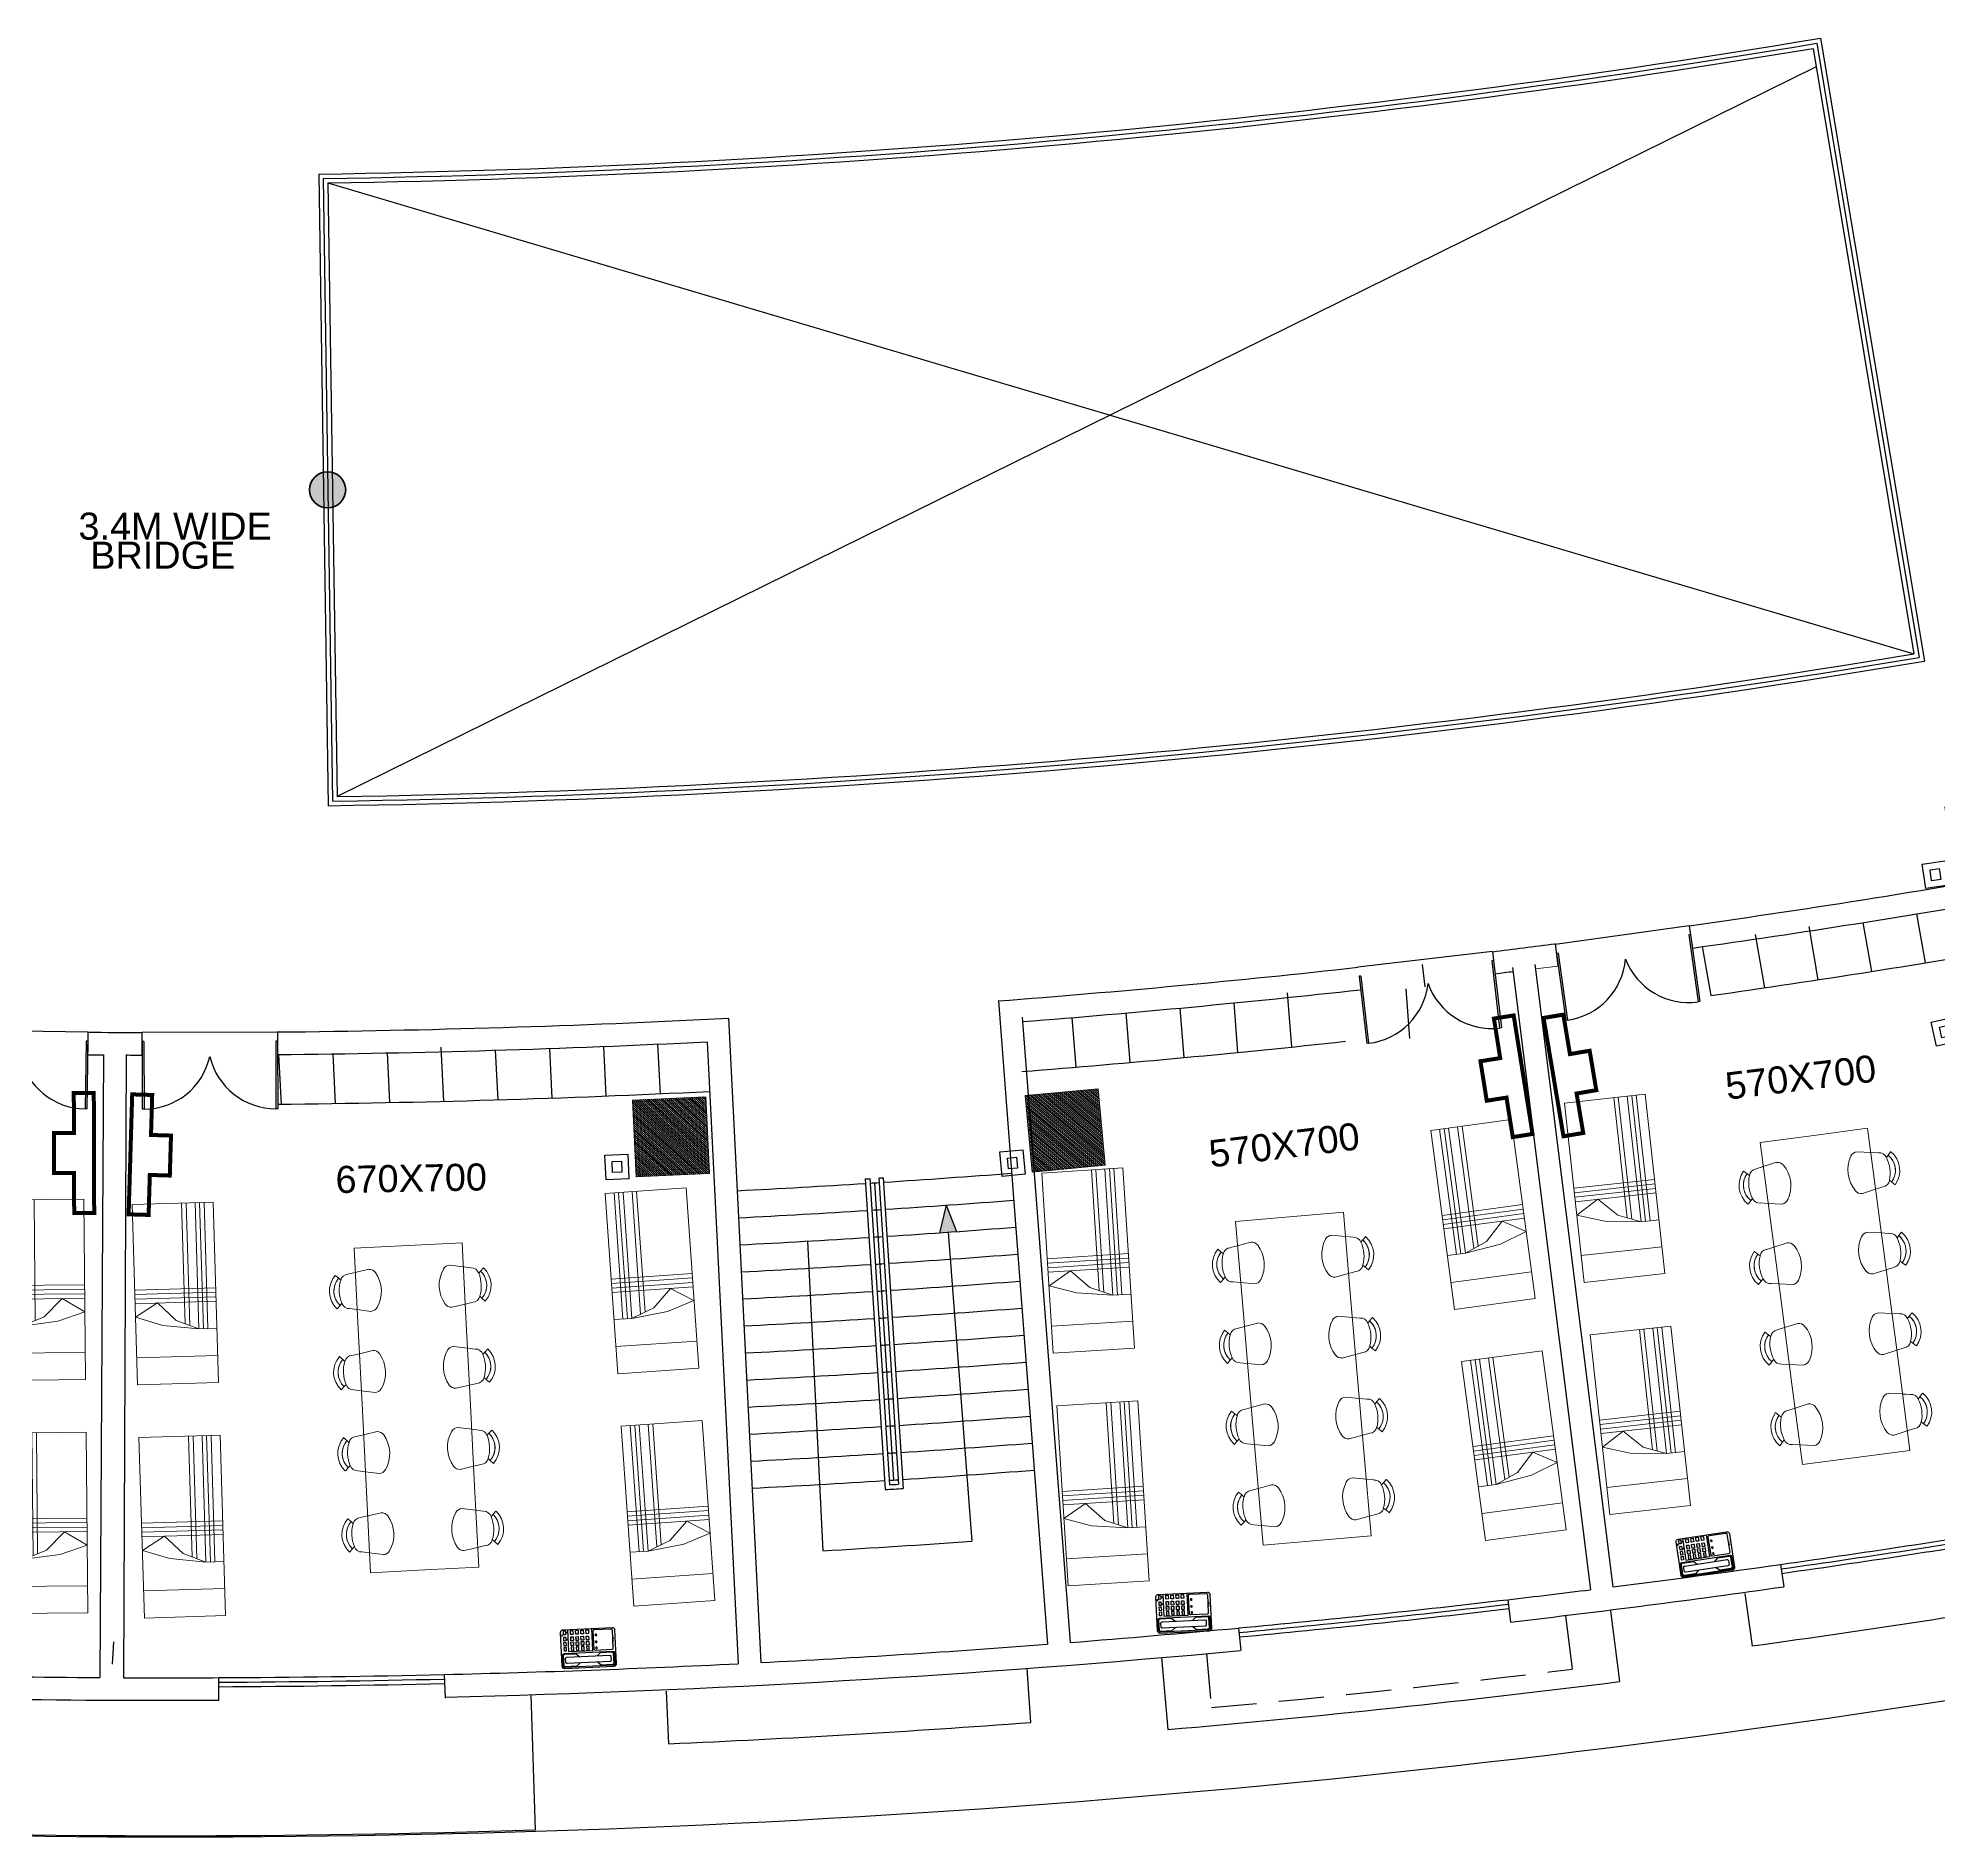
# Model space of a CAD drawing. Header units: inches. Extents: x -221585 to 401252, y -284294 to 332380.
# Drawn here: x 164651 to 166757, y 52248 to 54242 of the extents above; entities that cross this region are included whole.
import ezdxf
from ezdxf.enums import TextEntityAlignment as Align

# ---------------------------------------------------------------- set-up
doc = ezdxf.new("R2010")
doc.units = ezdxf.units.IN
doc.header["$MEASUREMENT"] = 0
doc.linetypes.add('HIDDEN', pattern=[0.375, 0.25, -0.125])
doc.linetypes.add('HIDDEN2', pattern=[0.1875, 0.125, -0.0625])
for name, color, linetype, lineweight in [('A-SEC-TXT', 3, 'Continuous', 0), ('column fa 25', 3, 'Continuous', 35), ('FURN', 56, 'Continuous', 0), ('hatch', 252, 'Continuous', 5), ('text', 72, 'HIDDEN2', 5), ('Wall mount speaker', 2, 'Continuous', 0)]:
    doc.layers.add(name, color=color, linetype=linetype, lineweight=lineweight)
for name, color, linetype in [('A-TEXT', 3, 'Continuous'), ('ELV points', 7, 'Continuous'), ('Power', 7, 'Continuous'), ('TEL', 6, 'Continuous')]:
    doc.layers.add(name, color=color, linetype=linetype)
doc.styles.add('DIM', font='arial.ttf')
doc.styles.get("Standard").update_dxf_attribs({"font": 'arial.ttf'})

# ---------------------------------------------------------------- blocks, each defined once
blk = doc.blocks.new('d2')
at = {"color": 1, "ltscale": 8}
for p, q in [((-332.772, -186.458, 9945.752), (-332.753, -186.454, 9945.752)), ((-332.628, -187.194, 9945.752), (-332.772, -186.458, 9945.752)), ((-332.609, -187.19, 9945.752), (-332.753, -186.454, 9945.752)), ((-332.753, -186.454, 9945.752), (-332.753, -186.454, 9945.732)), ((-332.753, -186.454, 9945.732), (-332.753, -186.454, 9945.732)), ((-334.226, -186.743, 9945.752), (-334.206, -186.739, 9945.752)), ((-334.062, -187.475, 9945.752), (-334.206, -186.739, 9945.752)), ((-334.082, -187.479, 9945.752), (-334.226, -186.743, 9945.752)), ((-334.063, -187.577, 9945.752), (-332.589, -187.288, 9945.752)), ((-332.628, -187.194, 9945.752), (-332.609, -187.19, 9945.752)), ((-334.082, -187.479, 9945.752), (-334.062, -187.475, 9945.752))]:
    blk.add_line(p, q, dxfattribs=at)
for centre, start, end in [((-332.628, -187.194, 9945.752), 101.092, 178.0402), ((-334.062, -187.475, 9945.752), 24.1438, 101.092)]:
    blk.add_arc(centre, 0.75, start, end, dxfattribs=at)
blk = doc.blocks.new('FREGTET')
at = {"layer": 'FURN', "color": 8}
for p, q in [((-154.698, 109.057, -2766.571), (-154.732, 108.979, -2766.571)), ((-154.698, 109.057, -2766.571), (-154.732, 108.979, -2766.571)), ((-154.66, 109.191, -2766.571), (-154.635, 109.149, -2766.571)), ((-154.66, 109.191, -2766.571), (-154.635, 109.149, -2766.571)), ((-154.617, 109.122, -2766.571), (-154.635, 109.149, -2766.571)), ((-154.617, 109.122, -2766.571), (-154.635, 109.149, -2766.571)), ((-154.369, 109.063, -2766.571), (-154.341, 109.079, -2766.571)), ((-154.369, 109.063, -2766.571), (-154.341, 109.079, -2766.571)), ((-154.3, 109.105, -2766.571), (-154.341, 109.079, -2766.571)), ((-154.3, 109.105, -2766.571), (-154.341, 109.079, -2766.571)), ((-154.994, 109.041, -2766.571), (-155.133, 108.458, -2766.571)), ((-154.118, 108.833, -2766.571), (-154.994, 109.041, -2766.571)), ((-154.732, 108.979, -2766.571), (-154.793, 108.838, -2766.571)), ((-154.34, 108.731, -2766.571), (-154.331, 108.884, -2766.571)), ((-154.331, 108.884, -2766.571), (-154.327, 108.968, -2766.571)), ((-154.331, 108.884, -2766.571), (-154.327, 108.968, -2766.571)), ((-153.822, 108.848, -2766.571), (-153.856, 108.771, -2766.571)), ((-153.822, 108.848, -2766.571), (-153.856, 108.771, -2766.571)), ((-153.784, 108.982, -2766.571), (-153.76, 108.941, -2766.571)), ((-153.784, 108.982, -2766.571), (-153.76, 108.941, -2766.571)), ((-153.742, 108.914, -2766.571), (-153.76, 108.941, -2766.571)), ((-153.742, 108.914, -2766.571), (-153.76, 108.941, -2766.571)), ((-153.493, 108.854, -2766.571), (-153.465, 108.871, -2766.571)), ((-153.493, 108.854, -2766.571), (-153.465, 108.871, -2766.571)), ((-153.425, 108.897, -2766.571), (-153.465, 108.871, -2766.571)), ((-153.425, 108.897, -2766.571), (-153.465, 108.871, -2766.571)), ((-153.243, 108.625, -2766.571), (-154.118, 108.833, -2766.571)), ((-153.856, 108.771, -2766.571), (-153.917, 108.63, -2766.571)), ((-153.464, 108.523, -2766.571), (-153.456, 108.676, -2766.571)), ((-153.456, 108.676, -2766.571), (-153.451, 108.76, -2766.571)), ((-153.456, 108.676, -2766.571), (-153.451, 108.76, -2766.571)), ((-152.946, 108.64, -2766.571), (-152.98, 108.563, -2766.571)), ((-152.946, 108.64, -2766.571), (-152.98, 108.563, -2766.571)), ((-152.908, 108.774, -2766.571), (-152.884, 108.732, -2766.571)), ((-152.908, 108.774, -2766.571), (-152.884, 108.732, -2766.571)), ((-152.866, 108.705, -2766.571), (-152.884, 108.732, -2766.571)), ((-152.866, 108.705, -2766.571), (-152.884, 108.732, -2766.571)), ((-152.618, 108.646, -2766.571), (-152.59, 108.663, -2766.571)), ((-152.618, 108.646, -2766.571), (-152.59, 108.663, -2766.571)), ((-152.549, 108.689, -2766.571), (-152.59, 108.663, -2766.571)), ((-152.549, 108.689, -2766.571), (-152.59, 108.663, -2766.571)), ((-155.271, 107.874, -2766.571), (-155.133, 108.458, -2766.571)), ((-152.367, 108.417, -2766.571), (-153.243, 108.625, -2766.571)), ((-152.98, 108.563, -2766.571), (-153.042, 108.422, -2766.571)), ((-152.589, 108.314, -2766.571), (-152.58, 108.468, -2766.571)), ((-152.58, 108.468, -2766.571), (-152.576, 108.552, -2766.571)), ((-152.58, 108.468, -2766.571), (-152.576, 108.552, -2766.571)), ((-152.071, 108.432, -2766.571), (-152.105, 108.355, -2766.571)), ((-152.071, 108.432, -2766.571), (-152.105, 108.354, -2766.571)), ((-152.033, 108.566, -2766.571), (-152.008, 108.524, -2766.571)), ((-152.033, 108.566, -2766.571), (-152.008, 108.524, -2766.571)), ((-151.991, 108.497, -2766.571), (-152.008, 108.524, -2766.571)), ((-151.991, 108.497, -2766.571), (-152.008, 108.524, -2766.571)), ((-151.742, 108.438, -2766.571), (-151.714, 108.454, -2766.571)), ((-151.742, 108.438, -2766.571), (-151.714, 108.454, -2766.571)), ((-151.674, 108.481, -2766.571), (-151.714, 108.454, -2766.571)), ((-151.674, 108.481, -2766.571), (-151.714, 108.454, -2766.571)), ((-151.491, 108.209, -2766.571), (-152.367, 108.417, -2766.571)), ((-152.105, 108.355, -2766.571), (-152.166, 108.214, -2766.571)), ((-151.713, 108.106, -2766.571), (-151.705, 108.259, -2766.571)), ((-151.705, 108.259, -2766.571), (-151.7, 108.344, -2766.571)), ((-151.705, 108.259, -2766.571), (-151.7, 108.344, -2766.571)), ((-151.63, 107.625, -2766.571), (-151.491, 108.209, -2766.571)), ((-154.396, 107.666, -2766.571), (-155.271, 107.874, -2766.571)), ((-155.014, 107.727, -2766.571), (-155.009, 107.812, -2766.571)), ((-155.014, 107.727, -2766.571), (-155.009, 107.811, -2766.571)), ((-155.009, 107.811, -2766.571), (-155.001, 107.965, -2766.571)), ((-154.547, 107.857, -2766.571), (-154.609, 107.716, -2766.571)), ((-155.04, 107.59, -2766.571), (-154.999, 107.617, -2766.571)), ((-155.04, 107.59, -2766.571), (-154.999, 107.617, -2766.571)), ((-154.971, 107.633, -2766.571), (-154.999, 107.617, -2766.571)), ((-154.971, 107.633, -2766.571), (-154.999, 107.617, -2766.571)), ((-154.609, 107.716, -2766.571), (-154.643, 107.639, -2766.571)), ((-154.609, 107.716, -2766.571), (-154.643, 107.639, -2766.571)), ((-153.52, 107.458, -2766.571), (-154.396, 107.666, -2766.571)), ((-154.138, 107.519, -2766.571), (-154.133, 107.603, -2766.571)), ((-154.138, 107.519, -2766.571), (-154.133, 107.603, -2766.571)), ((-154.133, 107.603, -2766.571), (-154.125, 107.756, -2766.571)), ((-153.672, 107.649, -2766.571), (-153.733, 107.508, -2766.571)), ((-151.63, 107.625, -2766.571), (-151.769, 107.041, -2766.571)), ((-154.723, 107.574, -2766.571), (-154.705, 107.547, -2766.571)), ((-154.723, 107.574, -2766.571), (-154.705, 107.547, -2766.571)), ((-154.681, 107.505, -2766.571), (-154.705, 107.547, -2766.571)), ((-154.681, 107.505, -2766.571), (-154.705, 107.547, -2766.571)), ((-154.164, 107.382, -2766.571), (-154.124, 107.408, -2766.571)), ((-154.164, 107.382, -2766.571), (-154.124, 107.408, -2766.571)), ((-154.096, 107.425, -2766.571), (-154.124, 107.408, -2766.571)), ((-154.096, 107.425, -2766.571), (-154.124, 107.408, -2766.571)), ((-153.733, 107.508, -2766.571), (-153.767, 107.431, -2766.571)), ((-153.733, 107.508, -2766.571), (-153.767, 107.431, -2766.571)), ((-152.645, 107.249, -2766.571), (-153.52, 107.458, -2766.571)), ((-153.262, 107.311, -2766.571), (-153.258, 107.395, -2766.571)), ((-153.262, 107.311, -2766.571), (-153.258, 107.395, -2766.571)), ((-153.258, 107.395, -2766.571), (-153.249, 107.548, -2766.571)), ((-152.796, 107.441, -2766.571), (-152.858, 107.3, -2766.571)), ((-153.847, 107.366, -2766.571), (-153.83, 107.338, -2766.571)), ((-153.847, 107.366, -2766.571), (-153.83, 107.338, -2766.571)), ((-153.805, 107.297, -2766.571), (-153.83, 107.338, -2766.571)), ((-153.805, 107.297, -2766.571), (-153.83, 107.338, -2766.571)), ((-153.289, 107.174, -2766.571), (-153.248, 107.2, -2766.571)), ((-153.289, 107.174, -2766.571), (-153.248, 107.2, -2766.571)), ((-153.22, 107.216, -2766.571), (-153.248, 107.2, -2766.571)), ((-153.22, 107.216, -2766.571), (-153.248, 107.2, -2766.571)), ((-152.858, 107.3, -2766.571), (-152.892, 107.223, -2766.571)), ((-152.858, 107.3, -2766.571), (-152.892, 107.223, -2766.571)), ((-151.769, 107.041, -2766.571), (-152.645, 107.249, -2766.571)), ((-152.387, 107.103, -2766.571), (-152.382, 107.187, -2766.571)), ((-152.387, 107.103, -2766.571), (-152.382, 107.187, -2766.571)), ((-152.382, 107.187, -2766.571), (-152.374, 107.34, -2766.571)), ((-151.921, 107.233, -2766.571), (-151.982, 107.092, -2766.571)), ((-152.972, 107.157, -2766.571), (-152.954, 107.13, -2766.571)), ((-152.972, 107.157, -2766.571), (-152.954, 107.13, -2766.571)), ((-152.93, 107.089, -2766.571), (-152.954, 107.13, -2766.571)), ((-152.93, 107.089, -2766.571), (-152.954, 107.13, -2766.571)), ((-152.413, 106.966, -2766.571), (-152.373, 106.992, -2766.571)), ((-152.413, 106.966, -2766.571), (-152.373, 106.992, -2766.571)), ((-152.345, 107.008, -2766.571), (-152.373, 106.992, -2766.571)), ((-152.345, 107.008, -2766.571), (-152.373, 106.992, -2766.571)), ((-152.096, 106.949, -2766.571), (-152.078, 106.922, -2766.571)), ((-152.096, 106.949, -2766.571), (-152.078, 106.922, -2766.571)), ((-151.982, 107.092, -2766.571), (-152.016, 107.014, -2766.571)), ((-151.982, 107.092, -2766.571), (-152.016, 107.014, -2766.571)), ((-152.054, 106.88, -2766.571), (-152.078, 106.922, -2766.571)), ((-152.054, 106.88, -2766.571), (-152.078, 106.922, -2766.571))]:
    blk.add_line(p, q, dxfattribs=at)
for centre, radius, start, end in [((-154.615, 109.037, -2766.571), 0.0847, 91.5148, 166.6297), ((-154.615, 109.037, -2766.571), 0.0847, 91.5148, 166.6297), ((-154.525, 108.959, -2766.571), 0.268, 33.0269, 120.2325), ((-154.525, 108.959, -2766.571), 0.268, 33.0269, 120.2325), ((-154.525, 108.959, -2766.571), 0.219, 33.0269, 120.2325), ((-154.525, 108.959, -2766.571), 0.219, 46.2775, 120.2325), ((-154.576, 108.746, -2766.571), 0.378, 56.8909, 96.3685), ((-154.576, 108.746, -2766.571), 0.378, 56.8909, 96.3685), ((-154.409, 108.988, -2766.571), 0.0847, 346.6297, 61.7447), ((-154.409, 108.988, -2766.571), 0.0847, 346.6297, 61.7447), ((-153.74, 108.829, -2766.571), 0.0847, 91.5148, 166.6297), ((-153.74, 108.829, -2766.571), 0.0847, 91.5148, 166.6297), ((-153.649, 108.751, -2766.571), 0.268, 33.0269, 120.2325), ((-153.649, 108.751, -2766.571), 0.268, 33.0269, 120.2325), ((-153.649, 108.751, -2766.571), 0.219, 33.0269, 120.2325), ((-153.649, 108.751, -2766.571), 0.219, 46.2775, 120.2325), ((-153.7, 108.538, -2766.571), 0.378, 56.8909, 96.3685), ((-153.7, 108.538, -2766.571), 0.378, 56.8909, 96.3685), ((-153.534, 108.78, -2766.571), 0.0847, 346.6297, 61.7447), ((-153.534, 108.78, -2766.571), 0.0847, 346.6297, 61.7447), ((-154.711, 108.819, -2766.571), 0.0847, 166.6297, 224.3988), ((-154.711, 108.819, -2766.571), 0.0847, 166.6297, 224.3988), ((-154.512, 109.013, -2766.571), 0.363, 224.3988, 288.8607), ((-154.512, 109.013, -2766.571), 0.363, 224.3988, 288.8607), ((-154.422, 108.75, -2766.571), 0.0847, 288.8607, 346.6297), ((-154.422, 108.75, -2766.571), 0.0847, 288.8607, 346.6297), ((-152.864, 108.621, -2766.571), 0.0847, 91.5148, 166.6297), ((-152.864, 108.621, -2766.571), 0.0847, 91.5148, 166.6297), ((-152.774, 108.543, -2766.571), 0.268, 33.0269, 120.2325), ((-152.774, 108.543, -2766.571), 0.268, 33.0269, 120.2325), ((-152.774, 108.543, -2766.571), 0.219, 33.0269, 120.2325), ((-152.774, 108.543, -2766.571), 0.219, 46.2775, 120.2325), ((-152.824, 108.33, -2766.571), 0.378, 56.8909, 96.3685), ((-152.824, 108.33, -2766.571), 0.378, 56.8909, 96.3685), ((-152.658, 108.572, -2766.571), 0.0847, 346.6297, 61.7447), ((-152.658, 108.572, -2766.571), 0.0847, 346.6297, 61.7447), ((-153.835, 108.611, -2766.571), 0.0847, 166.6297, 224.3988), ((-153.835, 108.611, -2766.571), 0.0847, 166.6297, 224.3988), ((-153.636, 108.805, -2766.571), 0.363, 224.3988, 288.8607), ((-153.636, 108.805, -2766.571), 0.363, 224.3988, 288.8607), ((-153.547, 108.542, -2766.571), 0.0847, 288.8607, 346.6297), ((-153.547, 108.542, -2766.571), 0.0847, 288.8607, 346.6297), ((-151.988, 108.413, -2766.571), 0.0847, 91.5148, 166.6297), ((-151.988, 108.413, -2766.571), 0.0847, 91.5148, 166.6297), ((-151.898, 108.335, -2766.571), 0.268, 33.0269, 120.2325), ((-151.898, 108.335, -2766.571), 0.268, 33.0269, 120.2325), ((-151.898, 108.335, -2766.571), 0.219, 33.0269, 120.2325), ((-151.898, 108.335, -2766.571), 0.219, 46.2775, 120.2325), ((-151.949, 108.122, -2766.571), 0.378, 56.8909, 96.3685), ((-151.949, 108.122, -2766.571), 0.378, 56.8909, 96.3685), ((-151.782, 108.364, -2766.571), 0.0847, 346.6297, 61.7447), ((-151.782, 108.364, -2766.571), 0.0847, 346.6297, 61.7447), ((-152.959, 108.403, -2766.571), 0.0847, 166.6297, 224.3988), ((-152.959, 108.403, -2766.571), 0.0847, 166.6297, 224.3988), ((-152.761, 108.597, -2766.571), 0.363, 224.3988, 288.8607), ((-152.761, 108.597, -2766.571), 0.363, 224.3988, 288.8607), ((-152.671, 108.334, -2766.571), 0.0847, 288.8607, 346.6297), ((-152.671, 108.334, -2766.571), 0.0847, 288.8607, 346.6297), ((-152.084, 108.194, -2766.571), 0.0847, 166.6297, 224.3988), ((-152.084, 108.194, -2766.571), 0.0847, 166.6297, 224.3988), ((-154.918, 107.945, -2766.571), 0.0847, 108.8607, 166.6297), ((-154.918, 107.945, -2766.571), 0.0847, 108.8607, 166.6297), ((-154.828, 107.682, -2766.571), 0.363, 44.3988, 108.8607), ((-154.828, 107.682, -2766.571), 0.363, 44.3988, 108.8607), ((-151.885, 108.389, -2766.571), 0.363, 224.3988, 288.8607), ((-151.885, 108.389, -2766.571), 0.363, 224.3988, 288.8607), ((-151.795, 108.126, -2766.571), 0.0847, 288.8607, 346.6297), ((-151.795, 108.126, -2766.571), 0.0847, 288.8607, 346.6297), ((-154.63, 107.876, -2766.571), 0.0847, 346.6297, 44.3988), ((-154.63, 107.876, -2766.571), 0.0847, 346.6297, 44.3988), ((-154.043, 107.737, -2766.571), 0.0847, 108.8607, 166.6297), ((-154.043, 107.737, -2766.571), 0.0847, 108.8607, 166.6297), ((-153.953, 107.474, -2766.571), 0.363, 44.3988, 108.8607), ((-153.953, 107.474, -2766.571), 0.363, 44.3988, 108.8607), ((-154.816, 107.736, -2766.571), 0.268, 213.0269, 300.2325), ((-154.816, 107.736, -2766.571), 0.268, 213.0269, 300.2325), ((-154.931, 107.707, -2766.571), 0.0847, 166.6297, 241.7447), ((-154.931, 107.707, -2766.571), 0.0847, 166.6297, 241.7447), ((-154.816, 107.736, -2766.571), 0.219, 213.0269, 300.2325), ((-154.816, 107.736, -2766.571), 0.219, 213.0269, 286.9819), ((-154.765, 107.949, -2766.571), 0.378, 236.8909, 276.3685), ((-154.765, 107.949, -2766.571), 0.378, 236.8909, 276.3685), ((-154.725, 107.658, -2766.571), 0.0847, 271.5148, 346.6297), ((-154.725, 107.658, -2766.571), 0.0847, 271.5148, 346.6297), ((-153.754, 107.668, -2766.571), 0.0847, 346.6297, 44.3988), ((-153.754, 107.668, -2766.571), 0.0847, 346.6297, 44.3988), ((-153.167, 107.529, -2766.571), 0.0847, 108.8607, 166.6297), ((-153.167, 107.529, -2766.571), 0.0847, 108.8607, 166.6297), ((-153.077, 107.266, -2766.571), 0.363, 44.3988, 108.8607), ((-153.077, 107.266, -2766.571), 0.363, 44.3988, 108.8607), ((-153.94, 107.528, -2766.571), 0.268, 213.0269, 300.2325), ((-153.94, 107.528, -2766.571), 0.268, 213.0269, 300.2325), ((-154.056, 107.499, -2766.571), 0.0847, 166.6297, 241.7447), ((-154.056, 107.499, -2766.571), 0.0847, 166.6297, 241.7447), ((-153.94, 107.528, -2766.571), 0.219, 213.0269, 300.2325), ((-153.94, 107.528, -2766.571), 0.219, 213.0269, 286.9819), ((-153.889, 107.741, -2766.571), 0.378, 236.8909, 276.3685), ((-153.889, 107.741, -2766.571), 0.378, 236.8909, 276.3685), ((-153.85, 107.45, -2766.571), 0.0847, 271.5148, 346.6297), ((-153.85, 107.45, -2766.571), 0.0847, 271.5148, 346.6297), ((-152.879, 107.46, -2766.571), 0.0847, 346.6297, 44.3988), ((-152.879, 107.46, -2766.571), 0.0847, 346.6297, 44.3988), ((-152.291, 107.321, -2766.571), 0.0847, 108.8607, 166.6297), ((-152.291, 107.321, -2766.571), 0.0847, 108.8607, 166.6297), ((-152.202, 107.058, -2766.571), 0.363, 44.3988, 108.8607), ((-152.202, 107.058, -2766.571), 0.363, 44.3988, 108.8607), ((-153.064, 107.32, -2766.571), 0.268, 213.0269, 300.2325), ((-153.064, 107.32, -2766.571), 0.268, 213.0269, 300.2325), ((-153.18, 107.291, -2766.571), 0.0847, 166.6297, 241.7447), ((-153.18, 107.291, -2766.571), 0.0847, 166.6297, 241.7447), ((-153.064, 107.32, -2766.571), 0.219, 213.0269, 300.2325), ((-153.064, 107.32, -2766.571), 0.219, 213.0269, 286.9819), ((-153.014, 107.533, -2766.571), 0.378, 236.8909, 276.3685), ((-153.014, 107.533, -2766.571), 0.378, 236.8909, 276.3685), ((-152.974, 107.242, -2766.571), 0.0847, 271.5148, 346.6297), ((-152.974, 107.242, -2766.571), 0.0847, 271.5148, 346.6297), ((-152.003, 107.252, -2766.571), 0.0847, 346.6297, 44.3988), ((-152.003, 107.252, -2766.571), 0.0847, 346.6297, 44.3988), ((-152.189, 107.112, -2766.571), 0.268, 213.0269, 300.2325), ((-152.189, 107.112, -2766.571), 0.268, 213.0269, 300.2325), ((-152.304, 107.083, -2766.571), 0.0847, 166.6297, 241.7447), ((-152.304, 107.083, -2766.571), 0.0847, 166.6297, 241.7447), ((-152.189, 107.112, -2766.571), 0.219, 213.0269, 300.2325), ((-152.189, 107.112, -2766.571), 0.219, 213.0269, 286.9819), ((-152.138, 107.325, -2766.571), 0.378, 236.8909, 276.3685), ((-152.138, 107.325, -2766.571), 0.378, 236.8909, 276.3685), ((-152.098, 107.034, -2766.571), 0.0847, 271.5148, 346.6297), ((-152.098, 107.034, -2766.571), 0.0847, 271.5148, 346.6297)]:
    blk.add_arc(centre, radius, start, end, dxfattribs=at)
blk = doc.blocks.new('A$C25933C84')
at = {"color": 8, "linetype": 'Continuous'}
for p, q in [((0, 0.9), (2, 0.9)), ((0, 0), (0, 0.9)), ((0.3, 0.9), (0.3, 0)), ((0.6, 0.7), (0.6, 0.9)), ((2, 0.9), (2, 0)), ((0.65, 0.3), (0.6, 0.7)), ((0.7, 0.45), (0.6, 0.7)), ((0.9, 0.25), (0.7, 0.45)), ((0.75, 0), (0.65, 0.3)), ((0.75, 0), (0.9, 0.25)), ((2, 0), (0, 0))]:
    blk.add_line(p, q, dxfattribs=at)
at = {"color": 8}
for p, q in [((0.9, 0), (0.9, 0.9)), ((0.95, 0), (0.95, 0.9)), ((1, 0), (1, 0.9)), ((1.05, 0), (1.05, 0.9)), ((0.6, 0.8), (2, 0.8)), ((0.6, 0.75), (2, 0.75)), ((0.6, 0.7), (2, 0.7)), ((0.64, 0.6), (2, 0.6)), ((0.66, 0.55), (2, 0.55))]:
    blk.add_line(p, q, dxfattribs=at)
blk = doc.blocks.new('xfggsdr')
at = {"color": 8, "extrusion": (3.15e-14, 5.7e-15, -1), "xscale": 99.99999999999996, "yscale": 99.99999999999996, "zscale": -100, "rotation": 275.7220156941657}
blk.add_blockref('FREGTET', (-154932.6, -31689.1, -276657.1), dxfattribs=at)
at = {"layer": 'FURN', "color": 8, "extrusion": (-1.83e-14, -1.1e-15, -1), "xscale": -99.99999999999996, "yscale": 99.99999999999996, "zscale": -99.99999999999996, "rotation": 261.1379053757277}
for p in [(-146010.8, -15268.6, 0), (-146050.6, -15524, 0)]:
    blk.add_blockref('A$C25933C84', p, dxfattribs=at)
at = {"layer": 'FURN', "color": 8, "extrusion": (1.79e-14, 3.8e-15, -1), "xscale": 99.99999999999994, "yscale": 99.99999999999994, "zscale": -100, "rotation": 83.41111061605987}
for p in [(-145396, -15364.4, 0), (-145425.7, -15621.1, 0)]:
    blk.add_blockref('A$C25933C84', p, dxfattribs=at)
blk = doc.blocks.new('FEGREGRE')
at = {"color": 20, "ltscale": 10}
for p, q in [((355715.3, 113822.9, 0.4), (355723.3, 113764.9, 0.4)), ((355566.4, 113803.8, 0.4), (355576.3, 113725.3, 0.4)), ((355069, 113751.9, 0.4), (355075.9, 113672.2, 0.4)), ((354919.5, 113739.9, 0.4), (354923.9, 113680.1, 0.4)), ((354370.2, 113710.8, 0.8), (354374.9, 113560.9, 0.8)), ((354520.2, 113714.9, 0.4), (354522.7, 113656.5, 0.4))]:
    blk.add_line(p, q, dxfattribs=at)
for centre, radius, start, end in [((353970.3, 126473.1, 0.4), 12828.5, 277.85338, 279.64858), ((353970.3, 126473.1, 0.4), 12848.5, 274.9361, 277.18032), ((353970.3, 126473.1, 0.4), 12828.5, 272.46779, 274.263), ((353970.4, 126424.6, 0.8), 12870, 268.1974, 271.80135)]:
    blk.add_arc(centre, radius, start, end, dxfattribs=at)
blk = doc.blocks.new('dffa')
at = {"layer": 'column fa 25', "ltscale": 10}
h = blk.add_hatch(color=3, dxfattribs=at)
h.set_gradient(color1=(141, 141, 141), color2=(145, 145, 145), one_color=1, tint=0.57, name='CYLINDER')
h.paths.add_polyline_path([(173919.9, 119465, 1), (173879.9, 119465, 1)])
at = {"layer": 'column fa 25', "color": 3, "ltscale": 10}
blk.add_circle((173899.9, 119465), 20, dxfattribs=at)
blk = doc.blocks.new('data')
at = {"layer": 'Power', "color": 3, "const_width": 2}
blk.add_lwpolyline([(58948.65, 155709.82), (58948.65, 155714.82), (58948.65, 155719.82), (58958.65, 155719.82), (58968.65, 155719.82), (58968.65, 155724.82), (58968.65, 155729.82), (58978.65, 155729.82), (58988.65, 155729.82), (58988.65, 155719.82), (59008.65, 155719.82), (59008.65, 155709.82), (58948.65, 155709.82)], dxfattribs=at)
blk = doc.blocks.new('A$C1A3D5E7F')
at = {"color": 1}
for points in [[(6.11, 4.12), (6.11, 0.28, -0.414214), (5.83, 0), (0.28, 0, -0.414214), (0, 0.28), (0, 4.12, -0.414214), (0.28, 4.41), (5.83, 4.41, -0.414214)], [(5.97, 4.12), (5.97, 2.84, -0.414214), (5.83, 2.7), (0.28, 2.7, -0.414214), (0.14, 2.84), (0.14, 4.12, -0.414214), (0.28, 4.27), (5.83, 4.27, -0.414214)], [(2.42, 2.36), (2.42, 0.28, -0.414214), (2.28, 0.14), (0.43, 0.14, -0.414214), (0.29, 0.28), (0.29, 2.36, -0.414214), (0.43, 2.5), (2.28, 2.5, -0.414214)], [(5.69, 3.7), (5.69, 3.27, -0.414214), (5.54, 3.13), (0.71, 3.13, -0.414214), (0.57, 3.27), (0.57, 3.7, -0.414214), (0.71, 3.84), (5.54, 3.84, -0.414214)], [(3.25, 2.03), (3.25, 2.4, 0.414214), (3.23, 2.43), (3, 2.43, 0.414214), (2.97, 2.4), (2.97, 2.03, 0.414214), (3, 2), (3.23, 2, 0.414214)], [(3.84, 2.03), (3.84, 2.4, 0.414214), (3.81, 2.43), (3.58, 2.43, 0.414214), (3.55, 2.4), (3.55, 2.03, 0.414214), (3.58, 2), (3.81, 2, 0.414214)], [(4.42, 2.03), (4.42, 2.4, 0.414214), (4.39, 2.43), (4.16, 2.43, 0.414214), (4.14, 2.4), (4.14, 2.03, 0.414214), (4.16, 2), (4.39, 2, 0.414214)], [(5, 2.03), (5, 2.4, 0.414214), (4.97, 2.43), (4.75, 2.43, 0.414214), (4.72, 2.4), (4.72, 2.03, 0.414214), (4.75, 2), (4.97, 2, 0.414214)], [(5.79, 2.4), (5.79, 2.03, -0.414214), (5.76, 2), (5.6, 2, -0.414214), (5.57, 2.03), (5.57, 2.4, -0.414214), (5.6, 2.43), (5.76, 2.43, -0.414214)], [(3.25, 1.82), (3.25, 1.45, -0.414214), (3.23, 1.43), (3, 1.43, -0.414214), (2.97, 1.45), (2.97, 1.82, -0.414214), (3, 1.85), (3.23, 1.85, -0.414214)], [(3.25, 1.25), (3.25, 0.88, -0.414214), (3.23, 0.85), (3, 0.85, -0.414214), (2.97, 0.88), (2.97, 1.25, -0.414214), (3, 1.28), (3.23, 1.28, -0.414214)], [(3.25, 0.54), (3.25, 0.17, -0.414214), (3.23, 0.14), (3, 0.14, -0.414214), (2.97, 0.17), (2.97, 0.54, -0.414214), (3, 0.57), (3.23, 0.57, -0.414214)], [(3.84, 1.82), (3.84, 1.45, -0.414214), (3.81, 1.43), (3.58, 1.43, -0.414214), (3.55, 1.45), (3.55, 1.82, -0.414214), (3.58, 1.85), (3.81, 1.85, -0.414214)], [(3.84, 1.25), (3.84, 0.88, -0.414214), (3.81, 0.85), (3.58, 0.85, -0.414214), (3.55, 0.88), (3.55, 1.25, -0.414214), (3.58, 1.28), (3.81, 1.28, -0.414214)], [(3.84, 0.54), (3.84, 0.17, -0.414214), (3.81, 0.14), (3.58, 0.14, -0.414214), (3.55, 0.17), (3.55, 0.54, -0.414214), (3.58, 0.57), (3.81, 0.57, -0.414214)], [(4.42, 1.82), (4.42, 1.45, -0.414214), (4.39, 1.43), (4.16, 1.43, -0.414214), (4.14, 1.45), (4.14, 1.82, -0.414214), (4.16, 1.85), (4.39, 1.85, -0.414214)], [(4.42, 1.25), (4.42, 0.88, -0.414214), (4.39, 0.85), (4.16, 0.85, -0.414214), (4.14, 0.88), (4.14, 1.25, -0.414214), (4.16, 1.28), (4.39, 1.28, -0.414214)], [(4.42, 0.54), (4.42, 0.17, -0.414214), (4.39, 0.14), (4.16, 0.14, -0.414214), (4.14, 0.17), (4.14, 0.54, -0.414214), (4.16, 0.57), (4.39, 0.57, -0.414214)], [(5, 1.82), (5, 1.45, -0.414214), (4.97, 1.43), (4.75, 1.43, -0.414214), (4.72, 1.45), (4.72, 1.82, -0.414214), (4.75, 1.85), (4.97, 1.85, -0.414214)], [(5, 1.25), (5, 0.88, -0.414214), (4.97, 0.85), (4.75, 0.85, -0.414214), (4.72, 0.88), (4.72, 1.25, -0.414214), (4.75, 1.28), (4.97, 1.28, -0.414214)], [(5, 0.54), (5, 0.17, -0.414214), (4.97, 0.14), (4.75, 0.14, -0.414214), (4.72, 0.17), (4.72, 0.54, -0.414214), (4.75, 0.57), (4.97, 0.57, -0.414214)], [(5.79, 1.82), (5.79, 1.45, -0.414214), (5.76, 1.43), (5.6, 1.43, -0.414214), (5.57, 1.45), (5.57, 1.82, -0.414214), (5.6, 1.85), (5.76, 1.85, -0.414214)], [(5.79, 1.25), (5.79, 0.88, -0.414214), (5.76, 0.85), (5.6, 0.85, -0.414214), (5.57, 0.88), (5.57, 1.25, -0.414214), (5.6, 1.28), (5.76, 1.28, -0.414214)], [(5.79, 0.54), (5.79, 0.17, -0.414214), (5.76, 0.14), (5.6, 0.14, -0.414214), (5.57, 0.17), (5.57, 0.54, -0.414214), (5.6, 0.57), (5.76, 0.57, -0.414214)]]:
    blk.add_lwpolyline(points, format="xyb", close=True, dxfattribs=at)
for points in [[(2.11, 3.13), (1.71, 2.77), (0.43, 2.77, -0.414214), (0.28, 2.91), (0.28, 4.05, -0.414214), (0.43, 4.19), (1.71, 4.19), (2.11, 3.84)], [(4.07, 3.84), (4.48, 4.19), (5.76, 4.19, -0.414214), (5.9, 4.05), (5.9, 2.91, -0.414214), (5.76, 2.77), (4.48, 2.77), (4.07, 3.13)]]:
    blk.add_lwpolyline(points, format="xyb", dxfattribs=at)
for points in [[(2.18, 2.34), (2.18, 2.12), (2.1, 2.12), (2.1, 2.34)], [(2.18, 1.64), (2.18, 1.43), (2.1, 1.43), (2.1, 1.64)], [(2.18, 0.86), (2.18, 0.64), (2.1, 0.64), (2.1, 0.86)], [(6.02, 0.66), (6.02, 0.68), (5.91, 0.68), (5.91, 0.66)], [(6.02, 0.65), (6.02, 0.63), (5.91, 0.63), (5.91, 0.65)], [(6.02, 0.61), (6.02, 0.6), (5.91, 0.6), (5.91, 0.61)]]:
    blk.add_lwpolyline(points, close=True, dxfattribs=at)
blk.add_lwpolyline([(5.31, 0), (5.31, 2.5), (2.57, 2.5), (2.57, 0)], dxfattribs=at)
for centre in [(5.43, 1.14), (5.43, 0.35)]:
    blk.add_circle(centre, 0.0499, dxfattribs=at)
for s, height, p in [('1', 0.142, (3.15, 2.21)), ('4', 0.142, (3.73, 2.21)), ('7', 0.142, (4.31, 2.21)), ('*', 0.142, (4.9, 2.21)), ('Panasonic', 0.0995, (0.15, 1.36)), ('2', 0.142, (3.15, 1.64)), ('3', 0.142, (3.15, 1.06)), ('5', 0.142, (3.73, 1.64)), ('6', 0.142, (3.73, 1.06)), ('8', 0.142, (4.31, 1.64)), ('9', 0.142, (4.31, 1.06)), ('0', 0.142, (4.9, 1.64)), ('#', 0.142, (4.9, 1.06)), ('MIC', 0.0498, (5.86, 0.64))]:
    blk.add_text(s, height=height, rotation=90, dxfattribs=at).set_placement(p, align=Align.MIDDLE)
blk = doc.blocks.new('A$C54490F4E')
at = {"layer": 'Wall mount speaker', "ltscale": 0.1}
h = blk.add_hatch(dxfattribs=at)
h.set_pattern_fill('ANSI31', color=3, scale=50, style=0)
h.paths.add_polyline_path([(347.4, 331.9), (0, 331.9), (0, 0), (347.4, 0)])
at = {"layer": 'Wall mount speaker', "color": 3, "ltscale": 0.1}
blk.add_lwpolyline([(0, 331.9), (347.4, 331.9), (347.4, 0), (0, 0)], close=True, dxfattribs=at)
blk = doc.blocks.new('A$C1A917D7C')
at = {"layer": 'TEL', "elevation": 0}
for points in [[(0, 956), (227, 956), (227, 744), (0, 744)], [(63, 893), (164, 893), (164, 807), (63, 807)]]:
    blk.add_lwpolyline(points, close=True, dxfattribs=at)
at = {"layer": 'Wall mount speaker', "color": 2, "ltscale": 0.1, "xscale": 2.038325862171721, "yscale": 2.038325862171721, "zscale": 2.038325862171721}
blk.add_blockref('A$C54490F4E', (14, 0), dxfattribs=at)

msp = doc.modelspace()

# ---------------------------------------------------------------- hatches: boundary and pattern name
at = {"ltscale": 8}
h = msp.add_hatch(color=2, dxfattribs=at)
h.dxf.hatch_style = 1
h.paths.add_polyline_path([(165657.5, 52948.2), (165669, 52919, -0.000385), (165650.2, 52917.7)])

# ---------------------------------------------------------------- linework, layer by layer
at = {"color": 2, "ltscale": 8}
for p, q in [((166622.4, 54235.8, 0), (166735.7, 53555.1, 0)), ((166626.5, 54241.5, 0), (166741.5, 53551, 0)), ((166618.3, 54230, 0), (166729.9, 53559.2, 0)), ((166621.7, 54209.6, 0), (164982.6, 53401, 0.4)), ((164962.3, 54090.7, 0.4), (164972.7, 53390.8, 0.4)), ((164967.4, 54085.8, 0.4), (164977.6, 53395.9, 0.4)), ((164972.5, 54080.9, 0.4), (166729.9, 53559.2, 0)), ((164972.5, 54080.9, 0.4), (164982.6, 53401, 0.4)), ((165657.5, 52948.2, 0), (165650.2, 52917.7, 0)), ((165657.5, 52948.2, 0), (165669, 52919, 0)), ((165503.9, 52908.4, 0), (165521, 52565.3, 0)), ((165659.8, 52918.3, 0), (165686, 52575.8, 0))]:
    msp.add_line(p, q, dxfattribs=at)
at = {"color": 8, "ltscale": 10}
for p, q in [((166732.7, 53270.9, 0.4), (166742.2, 53216.7, 0.4)), ((166553.9, 53248.2, 0.4), (166564.2, 53189.1, 0.4)), ((166613.3, 53257.1, 0.4), (166623.6, 53198, 0.4)), ((166673.4, 53261.4, 0.4), (166682.9, 53207.2, 0.4)), ((166495.4, 53234.7, 0.4), (166504.8, 53180.5, 0.4)), ((166035.6, 53183.3, 0), (166040.2, 53123.5, 0)), ((166166.9, 53187.8, 0), (166171.1, 53132.9, 0)), ((165856.8, 53161.2, 0), (165861, 53106.3, 0)), ((165916.6, 53166.6, 0), (165920.8, 53111.7, 0)), ((165976.3, 53172.3, 0), (165980.5, 53117.4, 0)), ((165797, 53156, 0), (165801.2, 53101.2, 0)), ((165038, 53116.9, 0), (165040.7, 53062, 0)), ((165097.7, 53123.3, 0), (165100.7, 53063.3, 0)), ((165158, 53119.9, 0), (165160.7, 53065, 0)), ((165217.9, 53121.9, 0), (165220.7, 53066.9, 0)), ((165277.9, 53124.1, 0), (165280.6, 53069.2, 0)), ((165337.9, 53126.6, 0), (165340.6, 53071.7, 0)), ((164917.9, 53115.1, 0), (164920.6, 53060.1, 0)), ((164977.9, 53115.9, 0), (164980.7, 53060.9, 0))]:
    msp.add_line(p, q, dxfattribs=at)
at = {"color": 4, "ltscale": 10}
for p, q in [((166481, 53257.9, 0), (166484.5, 53233.1, 0)), ((166262.9, 53229.1, 0), (166265.3, 53209.3, 0)), ((166332.3, 53238, 0), (166335.4, 53213.2, 0)), ((166185.1, 53214.9, 0), (166187.8, 53190.1, 0)), ((166285.2, 53211.7, 0), (166371.6, 52522.1, 0)), ((166310, 53214.8, 0), (166396.4, 52525.2, 0)), ((165715.4, 53174.6, 0), (165769.9, 52461.7, 0)), ((164706.4, 53139.9, 0), (164706.3, 53114.9, 0)), ((164766.5, 53139.6, 0), (164766.4, 53114.6, 0)), ((164916.5, 53140.1, 0), (164916.8, 53115.1, 0)), ((165741.8, 53156.6, 0), (165794.8, 52463.6, 0)), ((164723.8, 53114.7, 0), (164719.7, 52424.8, 0)), ((164748.9, 53114.6, 0), (164745.9, 52424.6, 0)), ((166279.8, 52511, 0), (166282.7, 52486.2, 0)), ((166344, 52493.5, 0), (166351.2, 52433.9, 0)), ((164734.8, 52464.5, 0), (164733.4, 52439.5, 0)), ((165981.6, 52479.6, 0), (165983.9, 52454.7, 0)), ((164851.7, 52399.6, 0), (164851.6, 52424.6, 0)), ((165101.5, 52428.1, 0), (165102.4, 52401.9, 0))]:
    msp.add_line(p, q, dxfattribs=at)
at = {"color": 4, "ltscale": 8}
for p, q in [((165416.5, 53155.5, 0), (165452.1, 52441.3, 0)), ((165392.8, 53129.2, 0), (165427.2, 52440.1, 0))]:
    msp.add_line(p, q, dxfattribs=at)
at = {"color": 2, "ltscale": 10}
for p, q in [((165567.9, 52977.3, 0), (165589.9, 52633, 0)), ((165572.9, 52977.7, 0), (165594.6, 52638.3, 0)), ((165578.2, 52973, 0), (165599.3, 52643.7, 0)), ((165582.9, 52978.3, 0), (165604.6, 52639, 0)), ((165587.9, 52978.6, 0), (165609.9, 52634.3, 0))]:
    msp.add_line(p, q, dxfattribs=at)
at = {"color": 1, "ltscale": 8}
msp.add_line((166582.2, 52550.1, 0), (166585.7, 52525.3, 0), dxfattribs=at)
at = {"color": 20, "linetype": 'HIDDEN', "ltscale": 200}
msp.add_line((165946.1, 52451.3, 0), (165951.5, 52391.5, 0), dxfattribs=at)
at = {"color": 2, "ltscale": 8}
for radius, start, end in [(11078.5, 270.85189, 279.50221), (11083.5, 270.87774, 279.47634), (11088.5, 270.90356, 279.45049), (11768.5, 270.90052, 279.45049), (11778.5, 270.85183, 279.49914), (11773.5, 270.87617, 279.47482), (12220, 272.94788, 273.61557), (12215, 273.61555, 273.639), (12220, 273.63901, 273.6859), (12215, 273.68591, 273.70936), (12220, 273.70934, 274.37583), (12250, 273.70923, 274.37583), (12250, 272.94765, 273.61568), (12250, 273.63907, 273.68584), (12280, 272.94742, 273.6158), (12280, 273.63912, 273.68578), (12280, 273.70911, 274.37583), (12310, 273.709, 274.37583), (12310, 272.94719, 273.61591), (12310, 273.63918, 273.68572), (12340, 273.70888, 274.37583), (12340, 272.94697, 273.61602), (12340, 273.63924, 273.68567), (12370, 272.94674, 273.61613), (12370, 273.63929, 273.68561), (12370, 273.70877, 274.37583), (12400, 273.70866, 274.37583), (12400, 272.94652, 273.61625), (12400, 273.63935, 273.68556), (12430, 272.94629, 273.61636), (12430, 273.63941, 273.6855), (12430, 273.70855, 274.37583), (12460, 273.70844, 274.37583), (12460, 272.94607, 273.61647), (12460, 273.63946, 273.68544), (12490, 272.94585, 273.61658), (12490, 273.63952, 273.68539), (12490, 273.70833, 274.37583), (12520, 273.70822, 274.37583), (12520, 272.94563, 273.61669), (12520, 273.63957, 273.68533), (12550, 273.70811, 274.37583), (12550, 272.94541, 273.6168), (12560, 273.61683, 273.70807), (12550, 273.63963, 273.68528), (12555, 273.63963, 273.68527), (12623.5, 273.28527, 274.03542)]:
    msp.add_arc((164797.6, 65168, 0), radius, start, end, dxfattribs=at)
at = {"color": 4, "ltscale": 10}
for centre, radius, start, end in [((164797.6, 65168, 0), 12028.5, 278.04486, 280.02208), ((164791.5, 65209, 0), 12095, 278.04628, 279.78044), ((165607.7, 58634.9, 0), 5445.4, 276.9105, 277.6471), ((164797.6, 65168, 0), 12028.5, 274.37583, 276.28237), ((166322.1, 52844.4, 0), 364.2, 95.7103, 98.8473), ((164797.6, 65168, 0), 12053.5, 274.49467, 276.28237), ((164807.5, 65169.3, 0), 12108.5, 277.99723, 277.9981), ((164797.6, 65168, 0), 12028.5, 269.56573, 269.85167), ((164797.6, 65168, 0), 12028.5, 270.5662, 272.94935), ((164797.6, 65168, 0), 12053.5, 270.56632, 272.83031), ((164797.6, 65168, 0), 12053.5, 269.56593, 269.64911), ((164797.6, 65168, 0), 12053.5, 269.76829, 269.85147), ((164797.6, 65168, 0), 12743.5, 277.20723, 278.04988), ((164797.6, 65168, 0), 12743.5, 276.67916, 277.09486), ((164797.6, 65168, 0), 12743.5, 274.48823, 275.33085), ((164797.6, 65168, 0), 12768.5, 271.3665, 275.33085), ((164797.6, 65168, 0), 12743.5, 272.94397, 274.37583), ((164797.6, 65168, 0), 12743.5, 267.88941, 269.64975), ((164797.6, 65168, 0), 12743.5, 269.76765, 270.24285), ((164797.6, 65168, 0), 12743.5, 271.3665, 272.8316), ((164797.6, 65168, 0), 12768.5, 267.88941, 270.24285)]:
    msp.add_arc(centre, radius, start, end, dxfattribs=at)
at = {"color": 8, "ltscale": 10}
for start, end in [(278.10537, 279.80866), (274.47094, 276.17423), (270.56485, 272.83042)]:
    msp.add_arc((164797.6, 65168, 0), 12108.5, start, end, dxfattribs=at)
at = {"color": 1, "ltscale": 8}
for centre, radius, start, end in [((164796, 65179, 0), 12754.6, 278.05014, 279.39728), ((164796, 65179, 0), 12759.6, 278.05014, 279.39728), ((164805, 65118.6, 0), 12703.5, 278.04802, 279.40164), ((164802.6, 65118.3, 0), 12693.5, 275.32917, 276.68279), ((164802.6, 65118.3, 0), 12698.5, 275.32917, 276.68279), ((164797.6, 65168, 0), 12768.5, 276.67916, 278.04988), ((164802.6, 65118.3, 0), 12703.5, 275.32917, 276.68279), ((164797.6, 65168, 0), 12743.5, 270.24285, 271.3665), ((164797.6, 65168, 0), 12748.5, 270.24285, 271.3665), ((164797.6, 65168, 0), 12753.5, 270.24285, 271.3665)]:
    msp.add_arc(centre, radius, start, end, dxfattribs=at)
at = {"color": 20, "ltscale": 10}
msp.add_arc((164798, 65118.1, 0), 12870, 260.08648, 279.91229, dxfattribs=at)
at = {"color": 20, "linetype": 'HIDDEN', "ltscale": 200}
msp.add_arc((164797.6, 65168, 0), 12828.5, 275.16047, 276.95595, dxfattribs=at)
at = {"layer": 'hatch', "color": 4, "ltscale": 10}
msp.add_line((166310.6, 53210, 0), (166335.5, 53213.2, 0), dxfattribs=at)

# ---------------------------------------------------------------- block references
at = {"color": 1}
for p, xscale, yscale, zscale, rotation in [((132110.7, 36331.1, -994575.2), 99.999999999988, 99.999999999988, 99.999999999988, 176.9052012877549), ((131501.4, 37121.4, -994575.2), 100.0000000000141, 100.0000000000141, 100.0000000000141, 175.5475748684102), ((128153.7, 41663.3, -994575.2), 99.99999999999415, 99.99999999999415, 99.99999999999415, 168.116431881778), ((128569.7, 41027, -994575.2), 100.0000000000113, 100.0000000000113, 100.0000000000113, 169.116903056515)]:
    msp.add_blockref('d2', p, dxfattribs=dict(at, xscale=xscale, yscale=yscale, zscale=zscale, rotation=rotation))
at = {"color": 4, "xscale": -1}
for p, rotation in [((305490.8, 94552.5, 0), 10.5741405864144), ((307059, 86088.1, 0), 7.146459308477544)]:
    msp.add_blockref('xfggsdr', p, dxfattribs=dict(at, rotation=rotation))
at = {"extrusion": (-3.19e-14, -2.7e-15, -1), "xscale": -100.0000000000029, "yscale": 100, "zscale": -100.0000000000029, "rotation": 69.12656436702945}
msp.add_blockref('FREGTET', (-162012.5, 34666, -276657.1), dxfattribs=at)
at = {"extrusion": (-3.2e-14, -1.2e-15, -1), "xscale": -100.0000000000001, "yscale": 100, "zscale": -100.0000000000001, "rotation": 71.76024084306158}
msp.add_blockref('FREGTET', (-160592.7, 34806.8, -276657.1), dxfattribs=at)
at = {"color": 1}
msp.add_blockref('FEGREGRE', (-189172.7, -61305.1, -0.4), dxfattribs=at)
at = {"linetype": 'ByBlock', "lineweight": -3}
for p, xscale, yscale, zscale, rotation in [((166525.1, 52586.8, 0), 9.799999999999995, 9.799999999999995, 9.799999999999995, 188.6107506517766), ((165949.7, 52519.6, 0), 9.799999999999997, 9.799999999999997, 9.799999999999997, 182.7119964188809), ((165290.1, 52480.4), 9.799999999999997, 9.799999999999997, 9.799999999999997, 182.7119964188809)]:
    msp.add_blockref('A$C1A3D5E7F', p, dxfattribs=dict(at, xscale=xscale, yscale=yscale, zscale=zscale, rotation=rotation))
at = {"layer": 'A-SEC-TXT', "color": 30, "xscale": 0.12012, "yscale": 0.12012, "zscale": 0.12012}
for p, rotation in [((166856.7, 53315.1), 97.97561513127297), ((166867.1, 53149.5), 102.5811468991133), ((165834, 52990.7), 95.31986005893354), ((165395.4, 52981.7), 92.65993002946506)]:
    msp.add_blockref('A$C1A917D7C', p, dxfattribs=dict(at, rotation=rotation))
at = {"layer": 'column fa 25', "color": 3}
msp.add_blockref('dffa', (-8927.7, -65724.1, 0.4), dxfattribs=at)
at = {"layer": 'ELV points', "xscale": 2.216327740261546, "yscale": 2.216327740261546, "zscale": 2.216327740261546}
for p, rotation in [((527643.8, -21819.4, 0), 99.03304278370744), ((-195675.7, 124748.3), 279.5485178851706), ((510232.8, -76607.8), 90.1828844213521), ((-176301.6, 193946.8), 268.2922909260973)]:
    msp.add_blockref('data', p, dxfattribs=dict(at, rotation=rotation))
at = {"layer": 'FURN', "extrusion": (1.79e-14, 3.7e-15, -1), "xscale": 99.99999999999913, "yscale": 99.99999999999913, "zscale": -99.99999999999994, "rotation": 83.71067468548047}
for p in [(-166364.6, 52862.5, 0), (-166392.9, 52605.6, 0)]:
    msp.add_blockref('A$C25933C84', p, dxfattribs=at)
at = {"layer": 'FURN', "extrusion": (-1.83e-14, -7e-16, -1), "xscale": -100.0000000000005, "yscale": 100, "zscale": -100.0000000000005, "rotation": 262.3775858648946}
for p in [(-166310.2, 52844.7, 0), (-166344.5, 52588.6, 0)]:
    msp.add_blockref('A$C25933C84', p, dxfattribs=at)
at = {"layer": 'FURN', "extrusion": (1.81e-14, 2.9e-15, -1), "xscale": 100.0000000000015, "yscale": 100.0000000000015, "zscale": -99.99999999999994, "rotation": 86.34435116150212}
for p in [(-165776.3, 52784.1, 0), (-165792.8, 52526.2, 0)]:
    msp.add_blockref('A$C25933C84', p, dxfattribs=at)

# ---------------------------------------------------------------- texts
at = {"layer": 'A-TEXT'}
for s, rotation, p in [('570X700', 6.9719, (166604.4, 53090.1, 0)), ('570X700', 6.9719, (166032.1, 53015, 0)), ('670X700', 1.0475, (165064.8, 52978.1, 0))]:
    msp.add_text(s, height=30, rotation=rotation, dxfattribs=at).set_placement(p, align=Align.MIDDLE)
at = {"layer": 'text', "lineweight": -2, "ltscale": 2, "char_height": 30, "width": 355.22, "attachment_point": 7, "rotation": 359.9851, "style": 'DIM'}
for s, insert in [('{\\C3;3.4M WIDE }', (164696.1, 53685.2, 0.4)), ('{\\C3;BRIDGE}', (164709.2, 53653, 0.4))]:
    msp.add_mtext(s, dxfattribs=dict(at, insert=insert))

doc.saveas('drawing.dxf')
